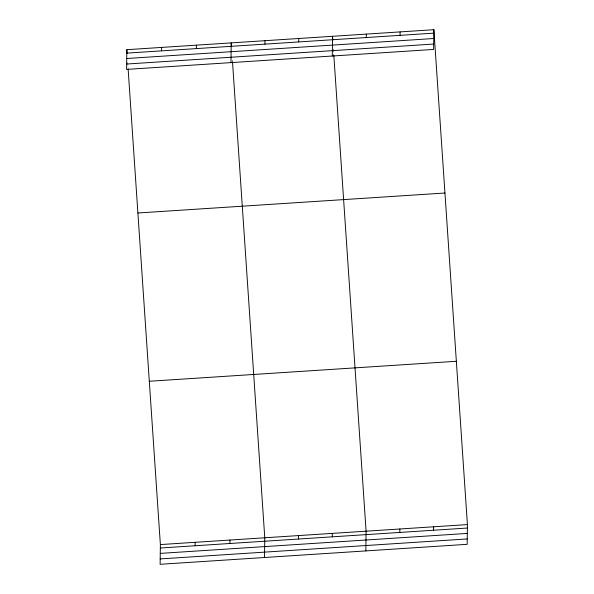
<?xml version="1.0" encoding="UTF-8"?>
<svg xmlns="http://www.w3.org/2000/svg" width="594" height="594" viewBox="0 0 594 594"><rect width="100%" height="100%" fill="white"/><g stroke="black" fill="none" stroke-linecap="round" stroke-linejoin="round"><path stroke-width="0.45" stroke-dasharray="2.97 2.23" d="M333.405 48.998L333.835 55.346M232.388 60.128L232.514 61.939M127.688 62.385L128.118 68.733"/><path stroke-width="0.89" d="M126.826 49.681L126.581 69.409L433.627 49.428L433.872 29.7L126.826 49.681L127.071 53.312M161.583 50.861L161.62 47.416M128.178 69.647L160.373 544.572L160.128 564.3L467.174 544.319L467.419 524.591L433.872 29.7M196.376 48.597L196.421 45.151M195.129 545.752L195.166 542.307M230.977 62.615L231.222 42.887L231.467 46.518M229.923 543.488L229.967 540.043M264.954 44.134L264.998 40.689M264.523 557.506L264.768 537.778L232.514 61.939M298.73 41.936L298.767 38.491M298.5 539.025L298.544 535.58M332.306 56.022L332.543 36.293L332.788 39.924M332.276 536.827L332.313 533.382M366.275 37.541L366.32 34.096M365.852 550.913L366.09 531.185L333.835 55.346M400.052 35.343L400.096 31.898M399.821 532.432L399.866 528.987M433.598 530.234L433.642 526.789M126.782 53.126L433.828 33.145M126.715 58.502L433.761 38.513M126.648 64.033L433.694 44.053M137.897 212.994L444.943 193.013M149.302 381.259L456.348 361.278M160.373 544.572L467.419 524.591M160.328 548.017L467.374 528.036M160.261 553.393L467.307 533.412M160.194 558.924L467.24 538.944"/></g></svg>
